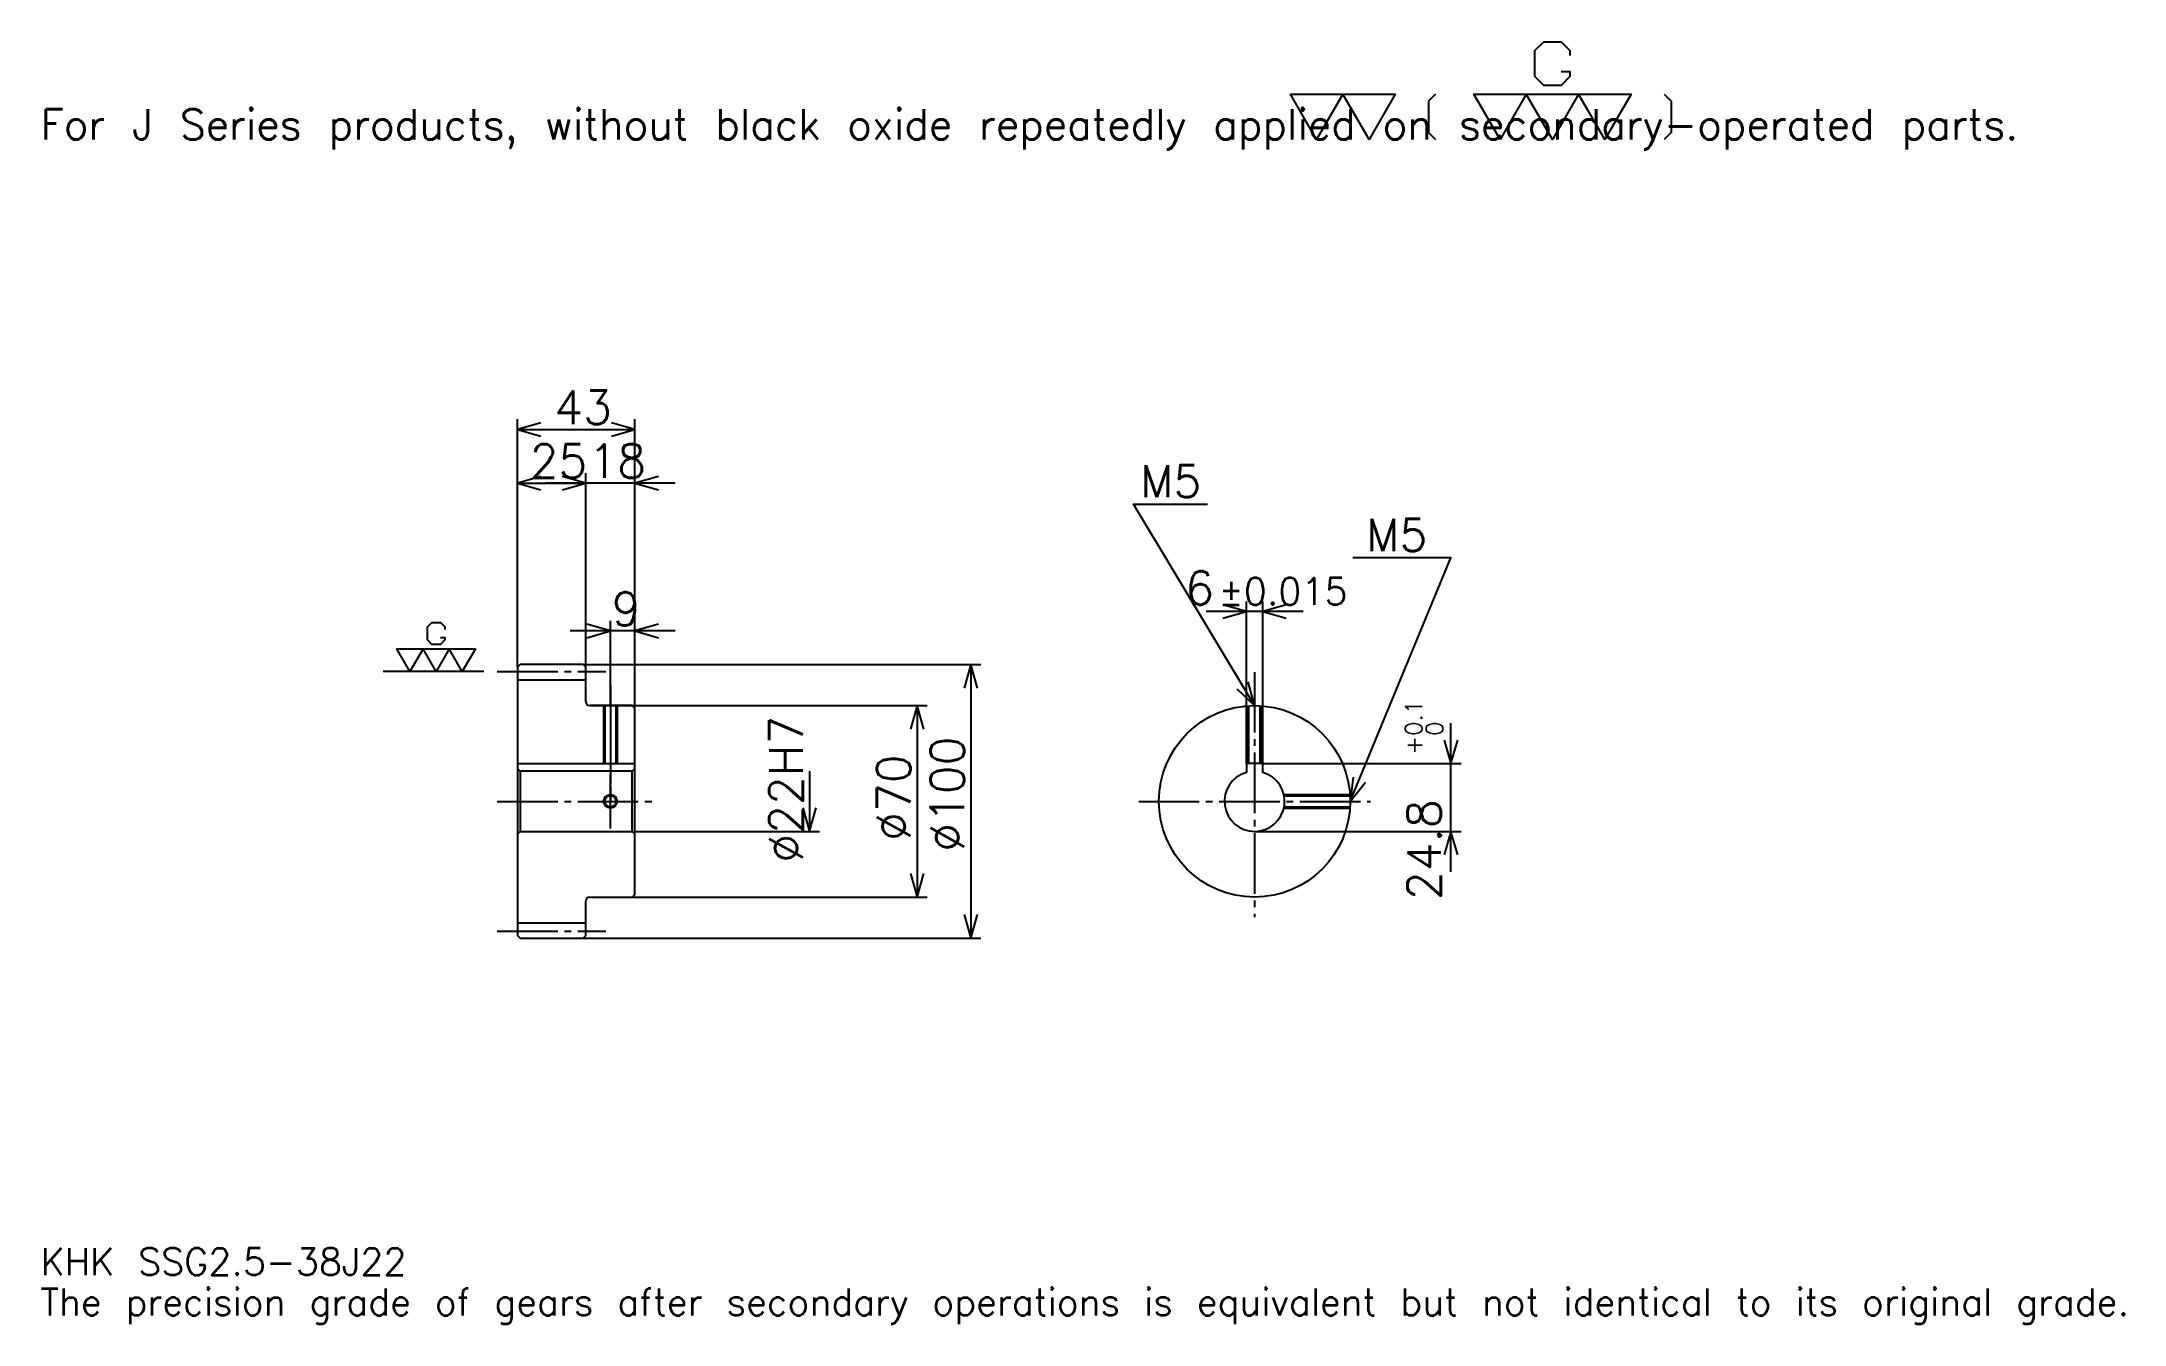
# Model space of a CAD drawing. Extents: x 25 to 787, y 9 to 478.
import ezdxf

# ---------------------------------------------------------------- set-up
doc = ezdxf.new("R2010")
doc.units = 0
doc.linetypes.add('DASHDOT', pattern=[29.478262, 22.108696, -2.456522, 2.456522, -2.456522])
doc.layers.get('0').update_dxf_attribs({"linetype": 'CONTINUOUS'})
doc.layers.add('DASHDOT', color=6, linetype='DASHDOT')
doc.styles.add('KANJI', font='TXT', dxfattribs={"bigfont": 'BIGFONT'})

msp = doc.modelspace()

# ---------------------------------------------------------------- linework, layer by layer
at = {"color": 5}
for p, q in [((198.978271, 250.206512), (198.978271, 339.869568)), ((198.978271, 336.184784), (241.978271, 336.184784)), ((241.978271, 250.206512), (241.978271, 339.869568)), ((223.978271, 250.206512), (223.978271, 320.217377)), ((198.978271, 316.532593), (223.978271, 316.532593)), ((256.717407, 316.532593), (209.239136, 316.532593)), ((486.326111, 269.597809), (450.847839, 269.597809)), ((465.586975, 214.006516), (465.586975, 273.282593)), ((471.586975, 214.006516), (471.586975, 273.282593)), ((256.717407, 262.489136), (218.239136, 262.489136)), ((232.978271, 250.206512), (232.978271, 266.173889)), ((198.978271, 249.206512), (198.978271, 250.206512)), ((222.978271, 250.206512), (241.978271, 250.206512)), ((223.978271, 249.206512), (223.978271, 250.206512)), ((232.978271, 235.206512), (232.978271, 250.206512)), ((232.978271, 235.206512), (232.978271, 250.206512)), ((241.978271, 250.206512), (368.489136, 250.206512)), ((241.978271, 234.206512), (241.978271, 250.206512)), ((364.804352, 250.206512), (364.804352, 150.206512)), ((225.478271, 235.206512), (241.978271, 235.206512)), ((241.978271, 235.206512), (348.836975, 235.206512)), ((345.152191, 235.206512), (345.152191, 165.206512)), ((540.434814, 174.467377), (540.434814, 228.745636)), ((471.586975, 214.006516), (544.119629, 214.006516)), ((305.847839, 211.206512), (305.847839, 189.206512)), ((241.978271, 189.206512), (309.532623, 189.206512)), ((468.586975, 189.206512), (544.119629, 189.206512)), ((225.478271, 165.206512), (241.978271, 165.206512)), ((241.978271, 165.206512), (348.836975, 165.206512)), ((222.978271, 150.206512), (241.978271, 150.206512)), ((241.978271, 150.206512), (368.489136, 150.206512))]:
    msp.add_line(p, q, dxfattribs=at)
at = {"color": 7}
msp.add_line((186.695663, 247.706512), (149.847839, 247.706512), dxfattribs=at)
at = {"color": 4}
for p, q in [((198.978271, 244.581512), (223.978271, 244.581512)), ((198.978271, 214.006516), (241.978271, 214.006516)), ((199.978271, 211.206512), (199.978271, 189.206512)), ((240.978271, 211.206512), (241.978271, 212.206512)), ((240.978271, 189.206512), (241.978271, 188.206512)), ((198.978271, 155.831512), (223.978271, 155.831512))]:
    msp.add_line(p, q, dxfattribs=at)
at = {"color": 7}
for points in [[(580.721741, 467.083038), (583.915222, 467.083038), (583.915222, 465.166962), (580.721741, 461.97348), (574.334778, 461.97348), (571.141296, 465.166962), (571.141296, 474.747406), (574.334778, 477.940887), (580.721741, 477.940887), (583.915222, 474.747406), (583.915222, 472.831299)], [(491.304352, 442.17392), (481.723907, 458.779999), (520.045654, 458.779999), (510.46521, 442.17392), (500.884796, 458.779999), (491.304352, 442.17392)], [(534.735657, 458.779999), (532.180847, 456.22522), (532.180847, 444.728699), (534.735657, 442.17392)], [(558.367371, 442.17392), (548.786987, 458.779999), (606.269592, 458.779999), (596.689148, 442.17392), (587.108704, 458.779999), (577.528259, 442.17392), (567.947815, 458.779999), (558.367371, 442.17392)], [(618.404785, 458.779999), (620.959595, 456.22522), (620.959595, 444.728699), (618.404785, 442.17392)], [(170.851105, 260.161072), (172.447845, 260.161072), (172.447845, 259.203033), (170.851105, 257.606293), (167.657623, 257.606293), (166.060883, 259.203033), (166.060883, 263.993256), (167.657623, 265.589996), (170.851105, 265.589996), (172.447845, 263.993256), (172.447845, 263.035217)], [(159.67392, 247.706512), (154.883698, 256.009552), (183.625015, 256.009552), (178.834793, 247.706512), (174.044571, 256.009552), (169.254364, 247.706512), (164.464142, 256.009552), (159.67392, 247.706512)]]:
    msp.add_lwpolyline(points, dxfattribs=at)
at = {"color": 5}
for points in [[(207.576096, 338.641296), (198.978271, 336.184784), (207.576096, 333.728271)], [(233.380447, 333.728271), (241.978271, 336.184784), (233.380447, 338.641296)], [(207.576096, 318.989136), (198.978271, 316.532593), (207.576096, 314.07608)], [(215.380447, 314.07608), (223.978271, 316.532593), (215.380447, 318.989136)], [(215.380447, 314.07608), (223.978271, 316.532593), (215.380447, 318.989136)], [(250.576096, 318.989136), (241.978271, 316.532593), (250.576096, 314.07608)], [(468.586975, 235.206512), (424.369568, 308.902161), (451.391296, 308.902161)], [(503.586975, 200.206512), (540.434814, 289.25), (504.56955, 289.25)], [(456.989136, 267.141296), (465.586975, 269.597809), (456.989136, 272.054321)], [(480.184814, 272.054321), (471.586975, 269.597809), (480.184814, 267.141296)], [(224.380447, 260.032593), (232.978271, 262.489136), (224.380447, 264.945648)], [(250.576096, 264.945648), (241.978271, 262.489136), (250.576096, 260.032593)], [(367.260864, 241.608688), (364.804352, 250.206512), (362.347839, 241.608688)], [(462.056976, 241.315216), (468.586975, 235.206512), (466.269867, 243.842957)], [(347.608704, 226.608688), (345.152191, 235.206512), (342.695679, 226.608688)], [(537.978271, 222.60434), (540.434814, 214.006516), (542.891357, 222.60434)], [(504.604706, 209.090286), (503.586975, 200.206512), (509.144379, 207.21167)], [(303.391327, 197.804337), (305.847839, 189.206512), (308.304352, 197.804337)], [(542.891357, 180.608688), (540.434814, 189.206512), (537.978271, 180.608688)], [(342.695679, 173.804337), (345.152191, 165.206512), (347.608704, 173.804337)], [(362.347839, 158.804337), (364.804352, 150.206512), (367.260864, 158.804337)]]:
    msp.add_lwpolyline(points, dxfattribs=at)
at = {"color": 4}
for points in [[(223.978271, 236.706512), (223.978271, 249.206512), (222.978271, 250.206512), (199.978271, 250.206512), (198.978271, 249.206512), (198.978271, 188.206512)], [(225.478271, 165.206512), (240.978271, 165.206512), (241.978271, 166.206512), (241.978271, 234.206512), (240.978271, 235.206512), (225.478271, 235.206512)], [(230.478271, 235.206512), (230.478271, 214.006516)], [(230.913269, 235.206512), (230.913269, 214.006516)], [(235.043274, 235.206512), (235.043274, 214.006516)], [(235.478271, 235.206512), (235.478271, 214.006516)], [(466.086975, 214.006516), (466.086975, 235.117111)], [(466.521973, 214.006516), (466.521973, 235.145538)], [(470.651978, 214.006516), (470.651978, 235.145538)], [(471.086975, 214.006516), (471.086975, 235.117111)], [(471.586975, 210.78952), (471.586975, 214.006516), (465.586975, 214.006516), (465.586975, 210.78952)], [(198.978271, 188.206512), (199.978271, 189.206512), (240.978271, 189.206512), (240.978271, 211.206512), (199.978271, 211.206512), (198.978271, 212.206512)], [(479.299133, 202.706512), (503.497559, 202.706512)], [(479.391418, 202.271515), (503.526001, 202.271515)], [(479.391418, 198.14151), (503.526001, 198.14151)], [(479.299133, 197.706512), (503.497559, 197.706512)], [(198.978271, 188.206512), (198.978271, 151.206512), (199.978271, 150.206512), (222.978271, 150.206512), (223.978271, 151.206512), (223.978271, 163.706512)]]:
    msp.add_lwpolyline(points, dxfattribs=at)
for centre, radius in [((468.586975, 200.206512), 35), ((232.978271, 200.206512), 2.065)]:
    msp.add_circle(centre, radius, dxfattribs=at)
at = {"color": 7}
msp.add_circle((232.978271, 200.206512), 2.5, dxfattribs=at)
at = {"color": 4}
for centre, radius, start, end in [((225.478271, 236.706512), 1.5, 180, 270), ((468.586975, 200.206512), 11, 105.826620886, 74.173379114), ((225.478271, 163.706512), 1.5, 90, 180)]:
    msp.add_arc(centre, radius, start, end, dxfattribs=at)
at = {"layer": 'DASHDOT', "color": 7}
for p, q in [((191.608704, 247.706512), (231.347839, 247.706512)), ((468.586975, 247.48912), (468.586975, 157.836945)), ((232.978271, 235.206512), (232.978271, 200.206512)), ((191.608704, 200.206512), (249.347839, 200.206512)), ((426.217407, 200.206512), (510.956543, 200.206512)), ((191.608704, 152.706512), (231.347839, 152.706512))]:
    msp.add_line(p, q, dxfattribs=at)
for points in [[(232.978271, 242.57608), (232.978271, 206.636948)], [(232.978271, 190.336945), (232.978271, 210.07608)], [(223.108704, 200.206512), (242.847839, 200.206512)]]:
    msp.add_lwpolyline(points, dxfattribs=at)

# ---------------------------------------------------------------- texts
at = {"color": 7, "style": 'KANJI'}
for s, height, p in [('For J Series products, without black oxide repeatedly applied on secondary-operated parts.', 11.054348, (24.565218, 442.17392)), ('43', 12.282609, (212.494568, 338.149994)), ('25', 12.282609, (203.494583, 318.497803)), ('18', 12.282609, (224.994568, 318.497803)), ('M5', 11.791305, (426.826111, 311.358704)), ('M5', 11.791305, (509.482605, 291.706512)), ('6', 12.282609, (443.233246, 272.054321)), ('%%p0.015', 9.826087, (455.39151, 272.054321)), ('9', 12.282609, (233.48642, 264.454346)), ('KHK SSG2.5-38J22', 9.826087, (24.565218, 27.02174)), ('The precision grade of gears after secondary operations is equivalent but not identical to its original grade.', 9.826087, (24.565218, 12.282609))]:
    msp.add_text(s, height=height, dxfattribs=at).set_placement(p)
for s, height, p in [('%%c22H7', 12.282609, (303.391327, 177.790756)), ('0.1', 6.141304, (529.871765, 224.146652)), ('0', 6.141304, (537.487, 224.146652)), ('%%c100', 12.282609, (362.347839, 181.782593)), ('+', 6.141304, (529.871765, 217.268387)), ('%%c70', 12.282609, (342.695679, 185.774445)), ('24.8', 12.282609, (536.75, 164.104401))]:
    msp.add_text(s, height=height, rotation=90, dxfattribs=at).set_placement(p)

doc.saveas('drawing.dxf')
